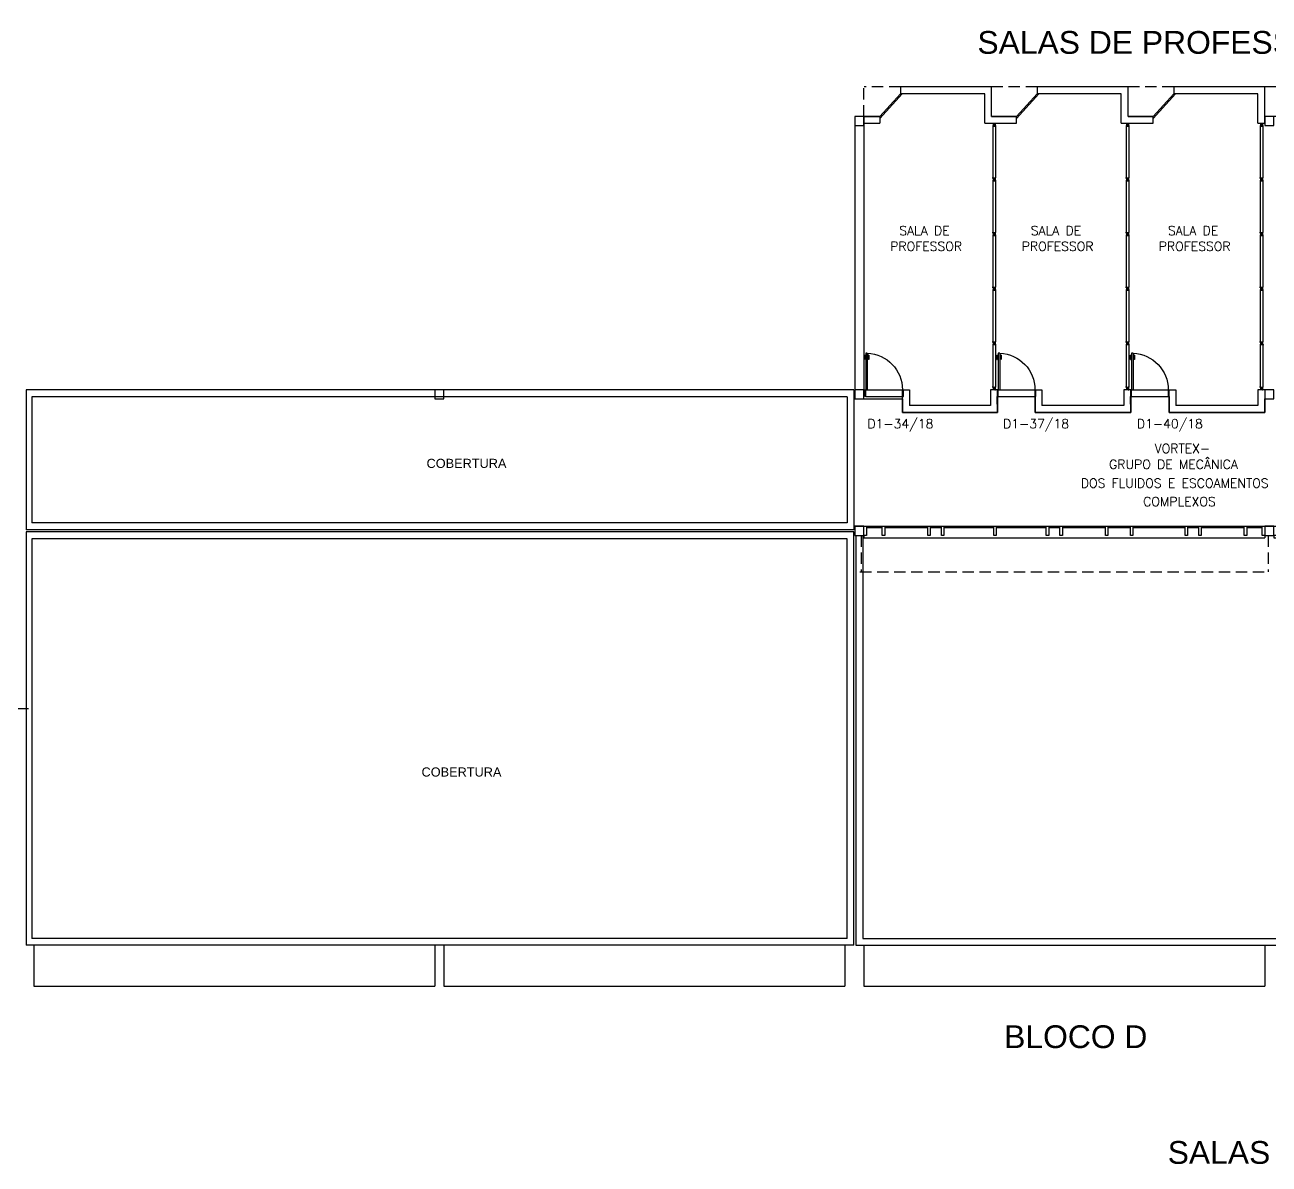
# Model space of a CAD drawing. Header units: millimetres. Extents: x 2280 to 2568, y 1267 to 1403.
# Drawn here: x 2330.47 to 2357.79, y 1323.15 to 1348.17 of the extents above; entities that cross this region are included whole.
import ezdxf

# ---------------------------------------------------------------- set-up
doc = ezdxf.new("R2010")
doc.units = ezdxf.units.MM
doc.linetypes.add('HIDDEN', pattern=[0.375, 0.25, -0.125])
for name, color, linetype in [('ALV', 2, 'Continuous'), ('ALVENARIA', 2, 'Continuous'), ('DIV', 2, 'Continuous'), ('ENDEREÇO NOVO', 2, 'Continuous'), ('ESQ', 1, 'Continuous'), ('ESTRUT', 2, 'Continuous'), ('MACANETA', 2, 'Continuous'), ('MARCO', 2, 'Continuous'), ('PL-Áreas-Depto', 2, 'Continuous'), ('PORTA', 2, 'Continuous'), ('PROJ', 1, 'HIDDEN'), ('SOLEIRA', 1, 'Continuous'), ('TEXTO', 2, 'Continuous'), ('USO', 2, 'Continuous')]:
    doc.layers.add(name, color=color, linetype=linetype)
doc.styles.get("Standard").update_dxf_attribs({"font": 'arial.ttf'})
doc.styles.add('UNB-100', font='simplex.shx', dxfattribs={"height": 0.2})

# ---------------------------------------------------------------- blocks, each defined once
blk = doc.blocks.new('DOOR80')
at = {"layer": 'MACANETA', "color": 1}
for p, q in [((-0.015, -0.665), (-0.01, -0.665)), ((-0.015, -0.755), (-0.015, -0.665)), ((-0.015, -0.755), (0.012, -0.755)), ((-0.01, -0.755), (-0.01, -0.665)), ((-0.01, -0.735), (0.012, -0.735)), ((0.012, -0.763), (0.012, -0.728)), ((0.012, -0.728), (0.015, -0.728)), ((0.012, -0.763), (0.015, -0.763)), ((0.053, -0.728), (0.05, -0.728)), ((0.053, -0.763), (0.05, -0.763)), ((0.053, -0.763), (0.053, -0.728)), ((0.075, -0.735), (0.053, -0.735)), ((0.08, -0.755), (0.053, -0.755)), ((0.08, -0.665), (0.075, -0.665)), ((0.075, -0.755), (0.075, -0.665)), ((0.08, -0.755), (0.08, -0.665))]:
    blk.add_line(p, q, dxfattribs=at)
at = {"layer": 'PORTA'}
for p, q in [((0.015, -0.8), (0.015, 0)), ((0.015, 0), (0.05, 0)), ((0.05, -0.8), (0.05, 0)), ((0.05, -0.8), (0.015, -0.8))]:
    blk.add_line(p, q, dxfattribs=at)
at = {"layer": 'PORTA', "color": 1}
blk.add_arc((0.02, 0), 0.8, 272.1491, 0, dxfattribs=at)
blk = doc.blocks.new('PORTA80')
at = {"layer": 'MARCO'}
for p, q in [((0, 0), (0.02, 0)), ((0, -0.15), (0, 0)), ((0.02, -0.15), (0.02, 0)), ((-0.002, -0.15), (-0.002, -0.15)), ((-0.002, -0.15), (-0.002, -0.15)), ((-0.002, -0.15), (-0.002, -0.15)), ((0.02, -0.15), (0, -0.15)), ((0.005, 0), (0.005, 0)), ((0.005, 0), (0.005, 0)), ((0.827, 0), (0.847, 0)), ((0.827, -0.15), (0.827, 0)), ((0.827, -0.15), (0.847, -0.15)), ((0.828, 0), (0.828, 0)), ((0.828, 0), (0.828, 0)), ((0.828, 0), (0.828, 0)), ((0.828, -0.15), (0.828, -0.15)), ((0.828, -0.15), (0.828, -0.15)), ((0.828, -0.15), (0.828, -0.15)), ((0.847, -0.15), (0.847, 0))]:
    blk.add_line(p, q, dxfattribs=at)
at = {"layer": 'SOLEIRA'}
for p, q in [((0.02, -0.15), (0.828, -0.15)), ((0.048, 0), (0.828, 0))]:
    blk.add_line(p, q, dxfattribs=at)
at = {"layer": 'PORTA', "xscale": -1, "rotation": 179.9999999948552}
blk.add_blockref('DOOR80', (0.005, 0), dxfattribs=at)
blk = doc.blocks.new('ESQ9')
at = {"layer": 'ALV'}
blk.add_line((-0.2, 0), (0, 0), dxfattribs=at)
at = {"layer": 'ESQ'}
for p, q in [((0.055, 0), (8.745, 0)), ((0, -0.2), (0, -0.25)), ((0, -0.25), (8.8, -0.25)), ((0.055, -0.025), (0.4, -0.025)), ((0.455, -0.025), (1.4, -0.025)), ((1.455, -0.025), (1.7, -0.025)), ((1.755, -0.025), (2.85, -0.025)), ((2.905, -0.025), (4, -0.025)), ((4.055, -0.025), (4.3, -0.025)), ((4.355, -0.025), (5.3, -0.025)), ((5.355, -0.025), (5.85, -0.025)), ((5.905, -0.025), (7.05, -0.025)), ((7.105, -0.025), (7.35, -0.025)), ((7.405, -0.025), (8.35, -0.025)), ((8.405, -0.025), (8.745, -0.025)), ((8.8, -0.2), (8.8, -0.25))]:
    blk.add_line(p, q, dxfattribs=at)
for points in [[(0, 0), (0.055, 0), (0.055, -0.2), (0, -0.2)], [(0.4, 0), (0.455, 0), (0.455, -0.2), (0.4, -0.2)], [(1.4, 0), (1.455, 0), (1.455, -0.2), (1.4, -0.2)], [(1.7, 0), (1.755, 0), (1.755, -0.2), (1.7, -0.2)], [(2.85, 0), (2.905, 0), (2.905, -0.2), (2.85, -0.2)], [(4, 0), (4.055, 0), (4.055, -0.2), (4, -0.2)], [(4.3, 0), (4.355, 0), (4.355, -0.2), (4.3, -0.2)], [(5.3, 0), (5.355, 0), (5.355, -0.2), (5.3, -0.2)], [(5.85, 0), (5.905, 0), (5.905, -0.2), (5.85, -0.2)], [(7.05, 0), (7.105, 0), (7.105, -0.2), (7.05, -0.2)], [(7.35, 0), (7.405, 0), (7.405, -0.2), (7.35, -0.2)], [(8.35, 0), (8.405, 0), (8.405, -0.2), (8.35, -0.2)], [(8.745, 0), (8.8, 0), (8.8, -0.2), (8.745, -0.2)]]:
    blk.add_lwpolyline(points, close=True, dxfattribs=at)
blk = doc.blocks.new('MTDIV')
for p, q in [((-0.0285, 0.0185), (-0.0285, 0.0285)), ((-0.0185, 0.0285), (-0.0285, 0.0285)), ((-0.0265, 0.0185), (-0.0285, 0.0185)), ((-0.0265, 0.0235), (-0.0265, 0.0265)), ((-0.0265, 0.0265), (-0.0185, 0.0265)), ((-0.0265, 0.0235), (0.0265, 0.0235)), ((-0.0215, 0.0235), (-0.0265, 0.0235)), ((-0.0265, 0.0185), (-0.0265, 0.0215)), ((-0.0265, 0.0215), (-0.0235, 0.0215)), ((-0.0235, 0.0215), (-0.0235, -0.0215)), ((-0.0215, 0.0235), (-0.0215, 0.0215)), ((-0.0215, 0.0215), (0.0215, 0.0215)), ((-0.0215, 0.0195), (0.0195, 0.0195)), ((-0.0215, 0.0195), (-0.0215, -0.0195)), ((-0.0185, 0.0265), (-0.0185, 0.0285)), ((-0.0049, 0), (0.0049, 0)), ((0, -0.0049), (0, 0.0049)), ((0.0115, 0.0095), (0.0115, 0.0075)), ((0.0195, 0.0095), (0.0115, 0.0095)), ((0.0215, 0.0075), (0.0115, 0.0075)), ((0.0135, 0.0075), (0.0135, 0.0055)), ((0.0215, 0.0055), (0.0135, 0.0055)), ((0.0185, 0.0265), (0.0185, 0.0285)), ((0.0185, 0.0285), (0.0285, 0.0285)), ((0.0185, 0.0265), (0.0265, 0.0265)), ((0.0195, 0.0195), (0.0195, 0.0095)), ((0.0215, 0.0235), (0.0215, 0.0075)), ((0.0215, 0.0235), (0.0265, 0.0235)), ((0.0215, 0.0055), (0.0215, -0.0055)), ((0.0235, 0.0215), (0.0235, -0.0215)), ((0.0265, 0.0215), (0.0235, 0.0215)), ((0.0265, 0.0235), (0.0265, 0.0265)), ((0.0265, 0.0185), (0.0265, 0.0215)), ((0.0265, 0.0185), (0.0285, 0.0185)), ((0.0285, 0.0185), (0.0285, 0.0285)), ((-0.0285, -0.0185), (-0.0285, -0.0285)), ((-0.0285, -0.0185), (-0.0265, -0.0185)), ((-0.0185, -0.0285), (-0.0285, -0.0285)), ((-0.0265, -0.0185), (-0.0265, -0.0215)), ((-0.0265, -0.0215), (-0.0235, -0.0215)), ((0.0265, -0.0235), (-0.0265, -0.0235)), ((-0.0265, -0.0235), (-0.0265, -0.0265)), ((-0.0215, -0.0235), (-0.0265, -0.0235)), ((-0.0185, -0.0265), (-0.0265, -0.0265)), ((-0.0215, -0.0195), (0.0195, -0.0195)), ((-0.0215, -0.0215), (0.0215, -0.0215)), ((-0.0215, -0.0215), (-0.0215, -0.0235)), ((-0.0185, -0.0265), (-0.0185, -0.0285)), ((0.0115, -0.0075), (0.0115, -0.0095)), ((0.0215, -0.0075), (0.0115, -0.0075)), ((0.0195, -0.0095), (0.0115, -0.0095)), ((0.0135, -0.0055), (0.0135, -0.0075)), ((0.0215, -0.0055), (0.0135, -0.0055)), ((0.0185, -0.0265), (0.0185, -0.0285)), ((0.0265, -0.0265), (0.0185, -0.0265)), ((0.0185, -0.0285), (0.0285, -0.0285)), ((0.0195, -0.0095), (0.0195, -0.0195)), ((0.0215, -0.0075), (0.0215, -0.0235)), ((0.0215, -0.0235), (0.0265, -0.0235)), ((0.0265, -0.0215), (0.0235, -0.0215)), ((0.0265, -0.0185), (0.0265, -0.0215)), ((0.0285, -0.0185), (0.0265, -0.0185)), ((0.0265, -0.0235), (0.0265, -0.0265)), ((0.0285, -0.0185), (0.0285, -0.0285))]:
    blk.add_line(p, q)
blk = doc.blocks.new('DIV12')
for p, q in [((-0.005, 0), (0.005, 0)), ((0, -0.005), (0, 0.005)), ((0.024, 0.018), (0.028, 0.018)), ((0.024, 0.018), (0.024, 0.016)), ((0.024, 0.016), (0.028, 0.016)), ((0.028, 0.03), (0.043, 0.03)), ((0.028, 0.018), (0.028, 0.03)), ((0.028, -0.017), (0.028, 0.016)), ((0.03, 0.028), (1.169, 0.028)), ((0.03, -0.029), (0.03, 0.028)), ((0.043, 0.03), (0.043, 0.028)), ((1.157, 0.03), (1.157, 0.028)), ((1.171, 0.03), (1.157, 0.03)), ((1.169, -0.029), (1.169, 0.028)), ((1.171, 0.018), (1.171, 0.03)), ((1.176, 0.018), (1.171, 0.018)), ((1.176, 0.016), (1.171, 0.016)), ((1.171, -0.017), (1.171, 0.016)), ((1.176, 0.018), (1.176, 0.016)), ((1.195, 0), (1.205, 0)), ((1.2, -0.005), (1.2, 0.005)), ((0.024, -0.017), (0.028, -0.017)), ((0.024, -0.017), (0.024, -0.019)), ((0.024, -0.019), (0.028, -0.019)), ((0.028, -0.031), (0.028, -0.019)), ((0.028, -0.031), (0.043, -0.031)), ((0.03, -0.029), (1.169, -0.029)), ((0.043, -0.029), (0.043, -0.031)), ((1.157, -0.029), (1.157, -0.031)), ((1.171, -0.031), (1.157, -0.031)), ((1.176, -0.017), (1.171, -0.017)), ((1.176, -0.019), (1.171, -0.019)), ((1.171, -0.031), (1.171, -0.019)), ((1.176, -0.017), (1.176, -0.019))]:
    blk.add_line(p, q)

msp = doc.modelspace()

# ---------------------------------------------------------------- linework, layer by layer
at = {"layer": 'ALV'}
for p, q in [((2348.892, 1346.158), (2348.892, 1345.958)), ((2348.692, 1345.958), (2348.892, 1345.958)), ((2348.672, 1340.152), (2330.497, 1340.152)), ((2330.497, 1340.152), (2330.497, 1337.083)), ((2348.672, 1340.152), (2348.672, 1337.083)), ((2348.522, 1340.002), (2330.622, 1340.002)), ((2330.622, 1340.002), (2330.622, 1337.233)), ((2348.522, 1340.002), (2348.522, 1337.233)), ((2348.672, 1337.083), (2330.497, 1337.083)), ((2348.672, 1337.033), (2330.497, 1337.033)), ((2330.497, 1337.033), (2330.497, 1327.958)), ((2348.522, 1337.233), (2330.622, 1337.233)), ((2348.672, 1327.958), (2348.672, 1337.033)), ((2357.692, 1337.133), (2357.692, 1336.983)), ((2348.522, 1336.883), (2330.622, 1336.883)), ((2330.622, 1336.883), (2330.622, 1328.108)), ((2348.522, 1328.108), (2348.522, 1336.883)), ((2348.692, 1336.958), (2348.892, 1336.958)), ((2348.717, 1336.958), (2348.717, 1327.958)), ((2348.867, 1336.958), (2348.867, 1328.108)), ((2329.663, 1333.159), (2330.552, 1333.159)), ((2348.522, 1328.108), (2330.622, 1328.108)), ((2348.867, 1328.108), (2375.717, 1328.108)), ((2348.672, 1327.958), (2330.497, 1327.958)), ((2330.672, 1327.958), (2330.672, 1327.058)), ((2339.472, 1327.958), (2339.472, 1327.058)), ((2339.672, 1327.958), (2339.672, 1327.058)), ((2348.472, 1327.958), (2348.472, 1327.058)), ((2348.717, 1327.958), (2375.867, 1327.958)), ((2348.892, 1327.958), (2348.892, 1327.058)), ((2357.692, 1327.958), (2357.692, 1327.058)), ((2330.672, 1327.058), (2339.472, 1327.058)), ((2339.672, 1327.058), (2348.472, 1327.058)), ((2348.892, 1327.058), (2357.692, 1327.058))]:
    msp.add_line(p, q, dxfattribs=at)
at = {"layer": 'ALVENARIA'}
for p, q in [((2351.692, 1346.808), (2349.692, 1346.808)), ((2349.692, 1346.808), (2349.692, 1346.658)), ((2351.542, 1346.658), (2349.692, 1346.658)), ((2351.542, 1346.008), (2351.542, 1346.658)), ((2351.692, 1346.158), (2351.692, 1346.808)), ((2354.692, 1346.808), (2352.692, 1346.808)), ((2352.692, 1346.808), (2352.692, 1346.658)), ((2354.542, 1346.658), (2352.692, 1346.658)), ((2354.542, 1346.008), (2354.542, 1346.658)), ((2354.692, 1346.158), (2354.692, 1346.808)), ((2355.692, 1346.808), (2355.692, 1346.658)), ((2357.692, 1346.808), (2355.692, 1346.808)), ((2357.542, 1346.658), (2355.692, 1346.658)), ((2357.542, 1346.008), (2357.542, 1346.658)), ((2357.692, 1346.008), (2357.692, 1346.808)), ((2348.892, 1346.158), (2349.242, 1346.158)), ((2349.242, 1346.158), (2349.242, 1346.008)), ((2351.692, 1346.158), (2352.242, 1346.158)), ((2352.242, 1346.008), (2352.242, 1346.158)), ((2354.692, 1346.158), (2355.242, 1346.158)), ((2355.242, 1346.008), (2355.242, 1346.158)), ((2348.692, 1345.958), (2348.692, 1340.158)), ((2348.892, 1346.008), (2349.242, 1346.008)), ((2348.892, 1345.958), (2348.892, 1340.158)), ((2351.542, 1346.008), (2352.242, 1346.008)), ((2354.542, 1346.008), (2355.242, 1346.008)), ((2357.542, 1346.008), (2357.692, 1346.008)), ((2349.74, 1340.158), (2349.89, 1340.158)), ((2349.74, 1339.658), (2349.74, 1340.158)), ((2349.89, 1340.158), (2349.89, 1339.808)), ((2351.671, 1340.158), (2351.671, 1339.808)), ((2351.821, 1340.158), (2351.671, 1340.158)), ((2351.821, 1340.158), (2351.821, 1339.658)), ((2352.647, 1340.158), (2352.797, 1340.158)), ((2352.647, 1339.658), (2352.647, 1340.158)), ((2352.797, 1340.158), (2352.797, 1339.808)), ((2354.597, 1340.158), (2354.597, 1339.808)), ((2354.747, 1340.158), (2354.597, 1340.158)), ((2354.747, 1340.158), (2354.747, 1339.658)), ((2355.592, 1340.158), (2355.742, 1340.158)), ((2355.592, 1339.658), (2355.592, 1340.158)), ((2355.742, 1340.158), (2355.742, 1339.808)), ((2357.542, 1340.158), (2357.542, 1339.808)), ((2357.692, 1340.158), (2357.542, 1340.158)), ((2357.692, 1340.158), (2357.692, 1339.658)), ((2351.671, 1339.808), (2349.89, 1339.808)), ((2354.597, 1339.808), (2352.797, 1339.808)), ((2357.542, 1339.808), (2355.742, 1339.808)), ((2351.821, 1339.658), (2349.74, 1339.658)), ((2354.747, 1339.658), (2352.647, 1339.658)), ((2357.692, 1339.658), (2355.592, 1339.658))]:
    msp.add_line(p, q, dxfattribs=at)
at = {"layer": 'DIV'}
for p, q in [((2351.72, 1341.149), (2351.732, 1341.149)), ((2351.72, 1341.149), (2351.72, 1341.135)), ((2351.722, 1341.135), (2351.72, 1341.135)), ((2351.722, 1341.147), (2351.722, 1340.216)), ((2351.722, 1341.147), (2351.779, 1341.147)), ((2351.734, 1341.154), (2351.732, 1341.154)), ((2351.732, 1341.154), (2351.732, 1341.149)), ((2351.734, 1341.154), (2351.734, 1341.149)), ((2351.734, 1341.149), (2351.767, 1341.149)), ((2351.745, 1341.177), (2351.755, 1341.177)), ((2351.75, 1341.183), (2351.75, 1341.172)), ((2351.769, 1341.154), (2351.767, 1341.154)), ((2351.767, 1341.154), (2351.767, 1341.149)), ((2351.769, 1341.154), (2351.769, 1341.149)), ((2351.769, 1341.149), (2351.781, 1341.149)), ((2351.779, 1341.147), (2351.779, 1340.216)), ((2351.781, 1341.135), (2351.779, 1341.135)), ((2351.781, 1341.149), (2351.781, 1341.135)), ((2354.646, 1341.149), (2354.658, 1341.149)), ((2354.646, 1341.149), (2354.646, 1341.135)), ((2354.648, 1341.135), (2354.646, 1341.135)), ((2354.648, 1341.147), (2354.648, 1340.216)), ((2354.648, 1341.147), (2354.705, 1341.147)), ((2354.66, 1341.154), (2354.658, 1341.154)), ((2354.658, 1341.154), (2354.658, 1341.149)), ((2354.66, 1341.154), (2354.66, 1341.149)), ((2354.66, 1341.149), (2354.693, 1341.149)), ((2354.671, 1341.177), (2354.681, 1341.177)), ((2354.676, 1341.183), (2354.676, 1341.172)), ((2354.695, 1341.154), (2354.693, 1341.154)), ((2354.693, 1341.154), (2354.693, 1341.149)), ((2354.695, 1341.154), (2354.695, 1341.149)), ((2354.695, 1341.149), (2354.707, 1341.149)), ((2354.705, 1341.147), (2354.705, 1340.216)), ((2354.707, 1341.135), (2354.705, 1341.135)), ((2354.707, 1341.149), (2354.707, 1341.135)), ((2357.591, 1341.149), (2357.603, 1341.149)), ((2357.591, 1341.149), (2357.591, 1341.135)), ((2357.593, 1341.135), (2357.591, 1341.135)), ((2357.593, 1341.147), (2357.593, 1340.216)), ((2357.593, 1341.147), (2357.65, 1341.147)), ((2357.605, 1341.154), (2357.603, 1341.154)), ((2357.603, 1341.154), (2357.603, 1341.149)), ((2357.605, 1341.154), (2357.605, 1341.149)), ((2357.605, 1341.149), (2357.638, 1341.149)), ((2357.616, 1341.177), (2357.627, 1341.177)), ((2357.621, 1341.183), (2357.621, 1341.172)), ((2357.64, 1341.154), (2357.638, 1341.154)), ((2357.638, 1341.154), (2357.638, 1341.149)), ((2357.64, 1341.154), (2357.64, 1341.149)), ((2357.64, 1341.149), (2357.652, 1341.149)), ((2357.65, 1341.147), (2357.65, 1340.216)), ((2357.652, 1341.135), (2357.65, 1341.135)), ((2357.652, 1341.149), (2357.652, 1341.135)), ((2351.72, 1340.214), (2351.72, 1340.229)), ((2351.722, 1340.229), (2351.72, 1340.229)), ((2351.72, 1340.214), (2351.732, 1340.214)), ((2351.722, 1340.216), (2351.779, 1340.216)), ((2351.732, 1340.209), (2351.732, 1340.214)), ((2351.734, 1340.209), (2351.732, 1340.209)), ((2351.734, 1340.209), (2351.734, 1340.214)), ((2351.734, 1340.214), (2351.767, 1340.214)), ((2351.745, 1340.186), (2351.755, 1340.186)), ((2351.75, 1340.191), (2351.75, 1340.181)), ((2351.767, 1340.209), (2351.767, 1340.214)), ((2351.769, 1340.209), (2351.767, 1340.209)), ((2351.769, 1340.209), (2351.769, 1340.214)), ((2351.769, 1340.214), (2351.781, 1340.214)), ((2351.781, 1340.229), (2351.779, 1340.229)), ((2351.781, 1340.214), (2351.781, 1340.229)), ((2354.646, 1340.214), (2354.646, 1340.229)), ((2354.648, 1340.229), (2354.646, 1340.229)), ((2354.646, 1340.214), (2354.658, 1340.214)), ((2354.648, 1340.216), (2354.705, 1340.216)), ((2354.658, 1340.209), (2354.658, 1340.214)), ((2354.66, 1340.209), (2354.658, 1340.209)), ((2354.66, 1340.209), (2354.66, 1340.214)), ((2354.66, 1340.214), (2354.693, 1340.214)), ((2354.671, 1340.186), (2354.681, 1340.186)), ((2354.676, 1340.191), (2354.676, 1340.181)), ((2354.693, 1340.209), (2354.693, 1340.214)), ((2354.695, 1340.209), (2354.693, 1340.209)), ((2354.695, 1340.209), (2354.695, 1340.214)), ((2354.695, 1340.214), (2354.707, 1340.214)), ((2354.707, 1340.229), (2354.705, 1340.229)), ((2354.707, 1340.214), (2354.707, 1340.229)), ((2357.591, 1340.214), (2357.591, 1340.229)), ((2357.593, 1340.229), (2357.591, 1340.229)), ((2357.591, 1340.214), (2357.603, 1340.214)), ((2357.593, 1340.216), (2357.65, 1340.216)), ((2357.603, 1340.209), (2357.603, 1340.214)), ((2357.605, 1340.209), (2357.603, 1340.209)), ((2357.605, 1340.209), (2357.605, 1340.214)), ((2357.605, 1340.214), (2357.638, 1340.214)), ((2357.616, 1340.186), (2357.626, 1340.186)), ((2357.621, 1340.191), (2357.621, 1340.181)), ((2357.638, 1340.209), (2357.638, 1340.214)), ((2357.64, 1340.209), (2357.638, 1340.209)), ((2357.64, 1340.209), (2357.64, 1340.214)), ((2357.64, 1340.214), (2357.652, 1340.214)), ((2357.652, 1340.229), (2357.65, 1340.229)), ((2357.652, 1340.214), (2357.652, 1340.229))]:
    msp.add_line(p, q, dxfattribs=at)
at = {"layer": 'ESQ'}
for p, q in [((2349.692, 1346.658), (2349.242, 1346.158)), ((2349.733, 1346.658), (2349.242, 1346.114)), ((2352.733, 1346.658), (2352.242, 1346.114)), ((2352.692, 1346.658), (2352.242, 1346.158)), ((2355.733, 1346.658), (2355.242, 1346.114)), ((2355.692, 1346.658), (2355.242, 1346.158)), ((2348.472, 1327.958), (2348.472, 1327.908))]:
    msp.add_line(p, q, dxfattribs=at)
at = {"layer": 'ESTRUT'}
for points in [[(2348.892, 1346.158), (2348.692, 1346.158), (2348.692, 1345.958), (2348.892, 1345.958)], [(2357.892, 1346.158), (2357.692, 1346.158), (2357.692, 1345.958), (2357.892, 1345.958)], [(2339.672, 1340.158), (2339.472, 1340.158), (2339.472, 1339.958), (2339.672, 1339.958)], [(2348.892, 1340.158), (2348.692, 1340.158), (2348.692, 1339.958), (2348.892, 1339.958)], [(2357.892, 1340.158), (2357.692, 1340.158), (2357.692, 1339.958), (2357.892, 1339.958)], [(2348.892, 1337.158), (2348.692, 1337.158), (2348.692, 1336.958), (2348.892, 1336.958)], [(2357.892, 1337.158), (2357.692, 1337.158), (2357.692, 1336.958), (2357.892, 1336.958)]]:
    msp.add_lwpolyline(points, close=True, dxfattribs=at)
at = {"layer": 'PL-Áreas-Depto'}
msp.add_lwpolyline([(2358.242, 1346.158), (2357.692, 1346.158), (2357.692, 1346.808), (2355.692, 1346.808), (2355.692, 1346.658), (2355.242, 1346.158), (2354.692, 1346.158), (2354.692, 1346.808), (2352.692, 1346.808), (2352.692, 1346.658), (2352.242, 1346.158), (2351.692, 1346.158), (2351.692, 1346.808), (2349.692, 1346.808), (2349.692, 1346.658), (2349.242, 1346.158), (2348.692, 1346.158), (2348.692, 1339.958), (2349.74, 1339.958), (2349.74, 1339.658), (2351.821, 1339.658), (2351.819, 1340.008), (2352.647, 1340.008), (2352.647, 1339.658), (2354.747, 1339.658), (2354.745, 1340.008), (2355.594, 1340.008), (2355.592, 1339.658), (2357.692, 1339.658), (2357.692, 1339.958), (2357.892, 1339.958)], dxfattribs=at)
at = {"layer": 'PROJ'}
for p, q in [((2348.892, 1346.158), (2348.892, 1346.813)), ((2349.692, 1346.808), (2348.894, 1346.808)), ((2352.692, 1346.808), (2351.692, 1346.808)), ((2355.692, 1346.808), (2354.692, 1346.808)), ((2358.692, 1346.808), (2357.692, 1346.808)), ((2348.83, 1336.956), (2348.83, 1336.158)), ((2357.767, 1336.958), (2357.767, 1336.158)), ((2348.805, 1336.158), (2357.767, 1336.158))]:
    msp.add_line(p, q, dxfattribs=at)

# ---------------------------------------------------------------- block references
at = {"layer": 'ALV'}
for name, p in [('PORTA80', (2348.911, 1340.158)), ('PORTA80', (2351.821, 1340.158)), ('PORTA80', (2354.747, 1340.158)), ('ESQ9', (2348.892, 1337.158)), ('ESQ9', (2357.892, 1337.158))]:
    msp.add_blockref(name, p, dxfattribs=at)
at = {"layer": 'DIV', "rotation": 270}
for p in [(2351.75, 1345.977), (2354.676, 1345.977), (2357.621, 1345.977), (2351.75, 1344.777), (2354.676, 1344.777), (2357.621, 1344.777), (2351.75, 1343.577), (2354.676, 1343.577), (2357.621, 1343.577), (2351.75, 1342.377), (2354.676, 1342.377), (2357.621, 1342.377)]:
    msp.add_blockref('DIV12', p, dxfattribs=at)
at = {"layer": 'DIV'}
for p in [(2351.75, 1345.977), (2354.676, 1345.977), (2357.621, 1345.977), (2351.75, 1344.777), (2354.676, 1344.777), (2357.621, 1344.777), (2351.75, 1343.577), (2354.676, 1343.577), (2357.621, 1343.577), (2351.75, 1342.377), (2354.676, 1342.377), (2357.621, 1342.377), (2351.75, 1341.177), (2354.676, 1341.177), (2357.621, 1341.177), (2351.75, 1340.186), (2354.676, 1340.186), (2357.621, 1340.186)]:
    msp.add_blockref('MTDIV', p, dxfattribs=at)

# ---------------------------------------------------------------- texts
at = {"layer": 'ALV'}
for p in [(2339.29, 1338.44), (2339.18, 1331.662)]:
    msp.add_text('COBERTURA', height=0.2, dxfattribs=at).set_placement(p)
at = {"layer": 'ENDEREÇO NOVO', "style": 'UNB-100'}
for s, p in [('D1-34/18', (2348.968, 1339.31)), ('D1-37/18', (2351.946, 1339.31)), ('D1-40/18', (2354.883, 1339.31))]:
    msp.add_text(s, height=0.2, dxfattribs=at).set_placement(p)
at = {"layer": 'TEXTO', "style": 'UNB-100'}
for s, p in [('SALA DE', (2349.667, 1343.553)), ('SALA DE', (2352.554, 1343.553)), ('SALA DE', (2355.563, 1343.553)), ('PROFESSOR', (2349.468, 1343.207)), ('PROFESSOR', (2352.355, 1343.207)), ('PROFESSOR', (2355.363, 1343.207)), ('VORTEX-', (2355.274, 1338.766)), ('GRUPO DE MECÂNICA', (2354.273, 1338.419)), ('DOS FLUIDOS E ESCOAMENTOS', (2353.652, 1338.006)), ('COMPLEXOS', (2355.021, 1337.601))]:
    msp.add_text(s, height=0.2, dxfattribs=at).set_placement(p)
at = {"layer": 'USO'}
for s, p in [('SALAS DE PROFESSOR ENGENHARIA MECÂNICA - ENM', (2351.383, 1347.535)), ('BLOCO D', (2351.97, 1325.699)), ('SALAS DE PROFESSOR ENGENHARIA CIVIL E AMBIENTAL - ENC', (2355.56, 1323.157))]:
    msp.add_text(s, height=0.5, dxfattribs=at).set_placement(p)

doc.saveas('drawing.dxf')
